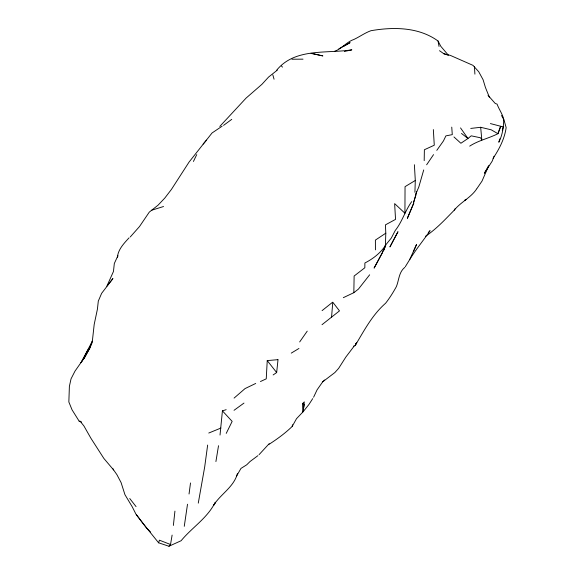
<?xml version="1.0" encoding="UTF-8"?>
<svg xmlns="http://www.w3.org/2000/svg" width="575" height="575" viewBox="0 0 575 575"><rect width="100%" height="100%" fill="white"/><g stroke="black" fill="none" stroke-linecap="round" stroke-linejoin="round"><path stroke-width="0.86" d="M424.192 160.648L424.379 149.744L434.276 145.223L433.342 129.583M277.84 359.67L267.238 360.597L266.247 378.839L260.446 381.541M414.381 164.73L415.301 180.471L405.044 186.659L404.929 213.232L394.63 203.607L395.543 219.384L385.43 224.868L385.796 233.191L385.408 245.633L382.231 252.978L374.152 267.986L382.231 252.978L385.343 245.374L391.323 238.05L395.241 230.496C402.234 221.734 405.123 210.666 411.707 201.638M414.913 192.309L415.301 180.471M343.318 297.678L353.826 292.689L354.128 276.029L364.83 267.763L364.888 262.998C372.945 258.872 380.298 253.18 385.408 245.633L385.768 245.223L383.539 250.664L385.408 245.633M278.012 359.634L276.661 372.55L273.139 374.943M226.169 409.688L222.424 410.866L220.024 435.052M331.567 317.062L332.781 302.213L339.487 310.874L322.007 324.702M173.377 525.442L174.929 511.125M215.912 461.56L218.522 445.704M207.647 445.064L204.693 466.922L198.274 503.139M190.512 482.957L189.038 494.004M268.956 444.374C277.186 439.092 285.293 433.176 292.222 426.413L292.467 424.738M292.222 426.413L296.492 418.708L303.219 411.635L304.312 401.868L302.565 403.549L302.781 412.088L304.268 404.469L302.565 403.549M184.266 526.319L187.515 504.225M92.331 341.241L80.967 362.717L82.649 360.202L88.888 348.579L82.649 360.202L74.98 371.155L71.027 378.882L69.388 386.357L68.849 401.961L72.055 409.824L79.192 421.245L80.076 421.123L83.936 425.982L90.915 438.258L103.845 458.412L113.613 469.948L116.905 474.662L121.095 482.605L124.948 494.687L132.192 506.733L136.088 514.431L142.471 522.761L158.607 542.807L168.949 546.25L170.531 544.503L172.112 535.095M416.746 191.597L413.554 202.644L415.984 194.796M499.819 138.834L498.82 142.233C502.435 135.154 503.643 127.247 503.707 119.37C502.485 113.857 498.927 109.264 497.08 104.118L495.24 103.486L488.038 95.306M502.298 130.345L503.298 126.946L490.403 123.575M158.607 542.807L159.412 540.177L170.531 544.503M500.458 126.284L497.943 133.695C488.736 138.388 478.465 140.408 469.703 146.129M168.949 546.25L181.118 540.73C191.389 528.224 205.498 519.347 213.692 505.159C220.678 494.04 233.817 487.082 237.403 473.642M423.725 169.92L418.808 186.983L415.632 194.336M494.062 156.242L492.186 161.165L484.38 173.24L488.772 165.564M488.261 166.75L482.015 181.096L476.819 188.722M500.825 126.651L497.943 133.695L491.215 129.806L480.671 127.291L470.738 128.426M92.194 342.492L89.736 348.213L83.986 358.57L89.736 348.213L92.438 340.386L94.192 324.451L97.434 309.062L98.303 301.092L101.638 293.322L112.916 278.566L106.892 286.127L113.469 271.436L114.324 263.465L117.925 255.71L117.35 257.499C118.119 249.399 123.848 243.491 129.08 237.82M413.382 251.721L416.588 244.368L409.767 259.476L405.289 266.728M313.583 397.246L317.041 389.915L322.697 381.829L324.667 380.003M193.43 161.46L196.743 154.603M226.234 433.378L232.156 421.389L222.424 410.866M236.533 476.107L240.968 468.424L246.732 464.787L250.032 461.531L257.923 455.652M213.49 505.598L215.474 502.227L213.692 505.159M425.493 236.275C436.296 229.109 445.093 219.506 454.121 210.321L455.098 208.732M409.767 259.476C415.89 249.435 423.459 240.429 430.071 230.654L428.26 232.602M353.517 346.128L355.084 345.654L356.773 342.837L355.393 343.915M433.543 154.625L426.636 164.781M493.12 158.29C499.28 148.954 504.606 138.819 506.151 127.6L503.959 119.823L501.508 115.482M312.721 398.619L308.933 404.484L303.219 411.635M436.777 150.377L443.469 140.911L445.891 135.88L452.281 134.636L451.749 127.132M355.084 345.654C364.183 330.575 372.104 315.064 385.624 303.205C389.713 298.015 393.192 292.395 396.376 286.616C399.064 279.975 398.77 272.298 404.786 267.375M299.668 341.952L307.223 331.143M353.984 346.337L345.848 357.053L338.632 368.374L334.866 372.55L322.697 381.829M369.66 274.8L358.405 289.124L353.826 292.689M269.172 443.692L259.073 454.645M203.112 144.088L206.518 140.163M476.589 189.046C470.738 197.829 460.74 202.033 454.243 210.184M243.98 403.082L234.032 410.306M130.259 236.958L139.488 226.564L149.284 212.125L158.01 205.21L164.737 198.138L171.415 189.441L189.089 162.035L212.038 132.99L222.144 126.184M219.794 126.428L246.093 98.088L261.948 84.302L268.59 77.05L277.308 70.136M276.424 70.495C294.752 47.66 326.435 53.791 351.842 49.845L344.375 51.484M234.083 398.101L245.043 388.592L255.717 383.453M334.571 51.304C341.945 48.717 346.588 41.846 353.898 39.467C359.691 36.735 364.902 32.876 370.961 30.705C393.465 26.809 418.787 27.003 438.057 41.019L440.838 46.359L448.435 55.279M322.079 310.629L332.537 302.285M223.546 125.386L231.761 119.341M385.796 233.191L375.389 240.106L375.439 249.873M291.252 353.129L298.942 348.464M208.768 433.033L220.901 428.059M343.103 46.647L350.082 42.629L338.848 48.846M465.218 199.985L466.44 199.41L464.852 200.114M151.699 210.206L163.559 206.518M291.928 59.218L303.018 59.16M439.501 50.701L443.9 53.777L450.34 55.387L472.973 65.349L478.731 71.746L483.079 79.702L485.444 87.493L489.347 97.189M79.192 421.245L81.585 422.014M443.9 53.777L447.681 55.028M461.481 133.443L467.971 138.496L471.227 135.829L480.571 137.799L481.828 140.027L480.671 127.291M453.963 136.951L460.884 143.268L467.971 138.496L460.525 127.902M150.664 532.184L146.438 527.872L136.419 514.675M281.527 66.067L282.483 67.131M267.238 360.597L276.661 372.55M129.734 498.503L136.059 506.611M112.987 468.74L113.613 469.948M272.845 74.887L274.059 79.221M438.057 41.019L439.034 46.453M474.418 66.413L474.907 74.139M413.763 203.09L407.402 218.234L413.763 203.09M397.922 231.833L389.979 246.847L397.922 231.833M311.866 53.382L311.046 53.417L322.87 55.919L311.866 53.382"/></g></svg>
